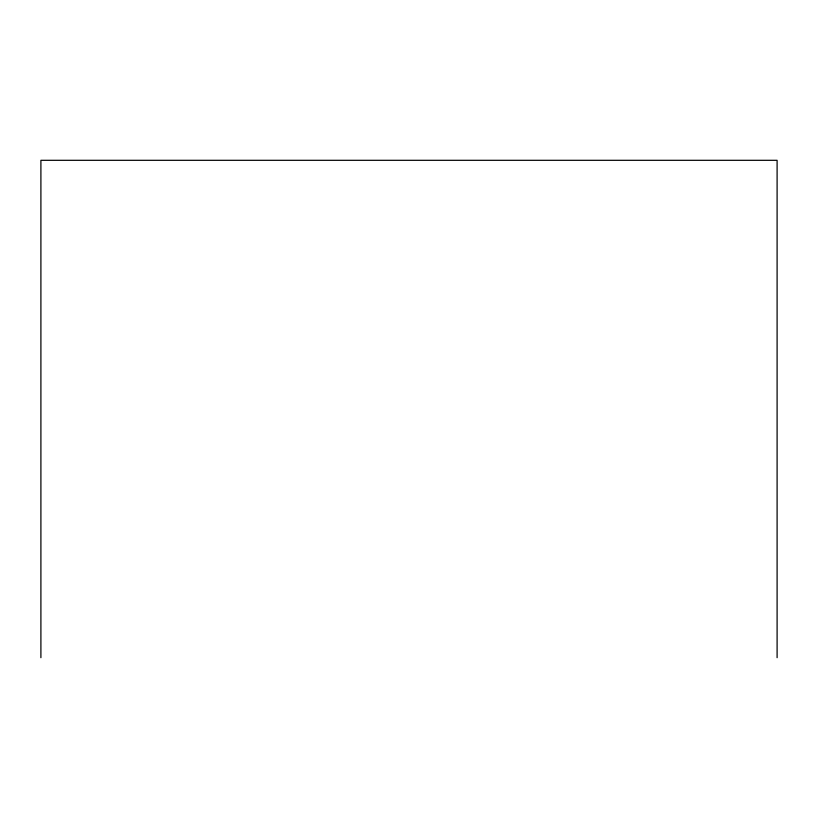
<?xml version="1.0" encoding="UTF-8"?>
<svg xmlns="http://www.w3.org/2000/svg" width="818" height="818" viewBox="0 0 818 818"><rect width="100%" height="100%" fill="white"/><g stroke="black" fill="none" stroke-linecap="round" stroke-linejoin="round"><path stroke-width="1.23" d="M777.1 657.692L777.1 160.308L40.9 160.308L40.9 657.692"/></g></svg>
